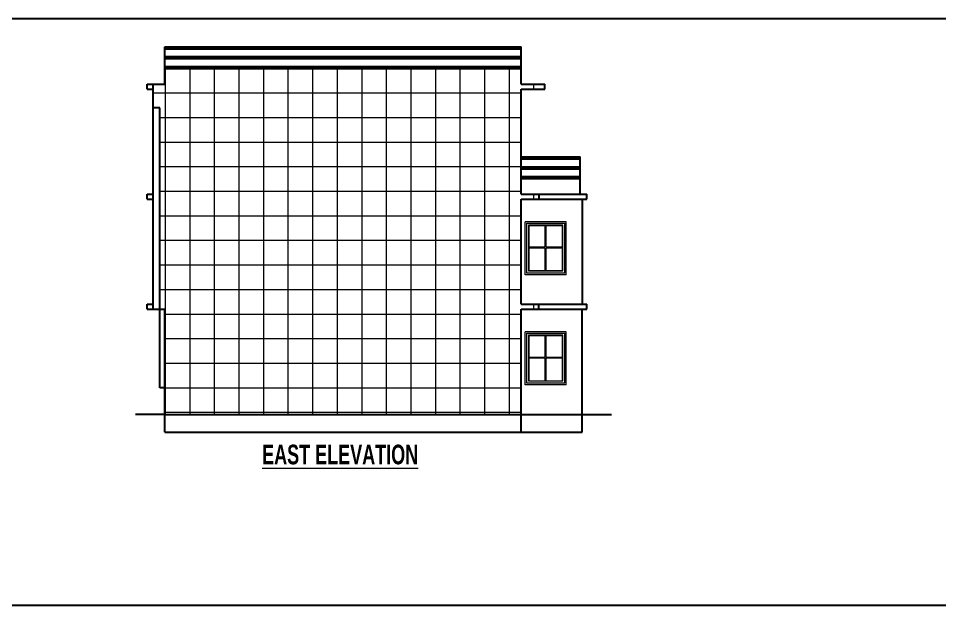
# Model space of a CAD drawing. Header units: inches. Extents: x -5096374 to -5070857, y -3259973 to -3243900.
# Drawn here: x -5080550 to -5079612, y -3259597 to -3258999 of the extents above; entities that cross this region are included whole.
import ezdxf

# ---------------------------------------------------------------- set-up
doc = ezdxf.new("R2010")
doc.units = ezdxf.units.IN
doc.header["$LTSCALE"] = 2
doc.header["$MEASUREMENT"] = 0
doc.linetypes.add('ACAD_ISO02W100', pattern=[15, 12, -3])
doc.layers.get('0').update_dxf_attribs({"linetype": 'CONTINUOUS'})
for name, color, linetype, lineweight in [('HATCH', 60, 'ACAD_ISO02W100', 13), ('Text-100.w', 254, 'CONTINUOUS', 9), ('window', 4, 'CONTINUOUS', 13)]:
    doc.layers.add(name, color=color, linetype=linetype, lineweight=lineweight)
doc.styles.add('Arial', font='arial.ttf', dxfattribs={"width": 0.8, "height": 12})

msp = doc.modelspace()

# ---------------------------------------------------------------- hatches: boundary and pattern name
at = {"layer": 'HATCH'}
h = msp.add_hatch(dxfattribs=at)
h.set_pattern_fill('ANSI37', color=256, scale=200, angle=45)
h.paths.add_polyline_path([(-5080038.03, -3259140.1), (-5080038.03, -3259071.1), (-5080014.03, -3259071.1), (-5080014.03, -3259066.1), (-5080038.03, -3259066.1), (-5080038.03, -3259050.1), (-5080400.63, -3259050.1), (-5080400.63, -3259066.1), (-5080412.63, -3259066.1), (-5080412.63, -3259090.1), (-5080405.63, -3259090.1), (-5080405.63, -3259295.1), (-5080400.63, -3259295.1), (-5080400.63, -3259402.1), (-5080038.03, -3259402.1), (-5080038.03, -3259295.1), (-5080020.03, -3259295.1), (-5080020.03, -3259290.1), (-5080038.03, -3259290.1), (-5080038.03, -3259183.1), (-5080020.03, -3259183.1), (-5080020.03, -3259178.1), (-5080038.03, -3259178.1)])

# ---------------------------------------------------------------- linework, layer by layer
at = {"ltscale": 0.5}
for p, q in [((-5080400.63, -3259028.1), (-5080038.03, -3259028.1)), ((-5080400.63, -3259066.1), (-5080400.63, -3259028.1)), ((-5080400.63, -3259030.1), (-5080038.03, -3259030.1)), ((-5080038.03, -3259066.1), (-5080038.03, -3259028.1)), ((-5080400.63, -3259038.1), (-5080038.03, -3259038.1)), ((-5080400.63, -3259040.1), (-5080038.03, -3259040.1)), ((-5080400.63, -3259048.1), (-5080038.03, -3259048.1)), ((-5080400.63, -3259050.1), (-5080038.03, -3259050.1)), ((-5080418.63, -3259066.1), (-5080400.63, -3259066.1)), ((-5080418.63, -3259071.1), (-5080418.63, -3259066.1)), ((-5080412.63, -3259178.1), (-5080412.63, -3259066.1)), ((-5080038.03, -3259066.1), (-5080014.03, -3259066.1)), ((-5080014.03, -3259071.1), (-5080014.03, -3259066.1)), ((-5080418.63, -3259071.1), (-5080412.63, -3259071.1)), ((-5080038.03, -3259178.1), (-5080038.03, -3259071.1)), ((-5080038.03, -3259071.1), (-5080014.03, -3259071.1)), ((-5080405.63, -3259090.1), (-5080412.63, -3259090.1)), ((-5080405.63, -3259375.1), (-5080405.63, -3259090.1)), ((-5080038.03, -3259140.1), (-5079978.1, -3259140.1)), ((-5080038.03, -3259178.1), (-5080038.03, -3259140.1)), ((-5080038.03, -3259142.1), (-5079978.1, -3259142.1)), ((-5079978.1, -3259178.1), (-5079978.1, -3259140.1)), ((-5080038.03, -3259150.1), (-5079978.1, -3259150.1)), ((-5080038.03, -3259152.1), (-5079978.1, -3259152.1)), ((-5080038.03, -3259160.1), (-5079978.1, -3259160.1)), ((-5080038.03, -3259162.1), (-5079978.1, -3259162.1)), ((-5080418.63, -3259178.1), (-5080412.63, -3259178.1)), ((-5080418.63, -3259183.1), (-5080418.63, -3259178.1)), ((-5080412.63, -3259295.1), (-5080412.63, -3259178.1)), ((-5080038.03, -3259178.1), (-5079971.35, -3259178.1)), ((-5080020.03, -3259178.1), (-5080020.03, -3259183.1)), ((-5079971.35, -3259183.1), (-5079971.35, -3259178.1)), ((-5080418.63, -3259183.1), (-5080412.63, -3259183.1)), ((-5080038.03, -3259290.1), (-5080038.03, -3259183.1)), ((-5080038.03, -3259183.1), (-5079971.35, -3259183.1)), ((-5079975.95, -3259183.1), (-5079975.95, -3259290.1)), ((-5080418.63, -3259290.1), (-5080412.63, -3259290.1)), ((-5080418.63, -3259295.1), (-5080418.63, -3259290.1)), ((-5080038.03, -3259290.1), (-5079971.35, -3259290.1)), ((-5080020.03, -3259295.1), (-5080020.03, -3259290.1)), ((-5079971.35, -3259295.1), (-5079971.35, -3259290.1)), ((-5080418.63, -3259295.1), (-5080400.63, -3259295.1)), ((-5080400.63, -3259402.1), (-5080400.63, -3259295.1)), ((-5080038.03, -3259402.1), (-5080038.03, -3259295.1)), ((-5080038.03, -3259295.1), (-5079971.35, -3259295.1)), ((-5079975.95, -3259402.1), (-5079975.95, -3259295.1)), ((-5080400.63, -3259375.1), (-5080405.63, -3259375.1)), ((-5080400.63, -3259402.1), (-5080430.63, -3259402.1)), ((-5080400.63, -3259402.1), (-5079975.95, -3259402.1)), ((-5080400.63, -3259420.1), (-5080400.63, -3259402.1)), ((-5080038.03, -3259420.1), (-5080038.03, -3259402.1)), ((-5079975.95, -3259402.1), (-5079945.95, -3259402.1)), ((-5079975.95, -3259420.1), (-5079975.95, -3259402.1)), ((-5080400.63, -3259420.1), (-5079975.95, -3259420.1))]:
    msp.add_line(p, q, dxfattribs=at)
msp.add_lwpolyline([(-5081464.67, -3258999.2), (-5077759.7, -3258999.2), (-5077759.7, -3259596.63), (-5081464.67, -3259596.63)], close=True, dxfattribs=at)
at = {"layer": 'window'}
for p, q in [((-5080034.1, -3259260.1), (-5080034.1, -3259206.1)), ((-5079992.1, -3259206.1), (-5080034.1, -3259206.1)), ((-5080032.6, -3259207.6), (-5079993.59, -3259207.6)), ((-5080032.6, -3259207.6), (-5080032.6, -3259258.1)), ((-5079993.59, -3259258.1), (-5079993.59, -3259207.6)), ((-5079992.1, -3259260.1), (-5079992.1, -3259206.1)), ((-5079995.59, -3259209.6), (-5080030.6, -3259209.6)), ((-5080030.6, -3259209.6), (-5080030.6, -3259256.1)), ((-5080030.35, -3259209.85), (-5080030.6, -3259209.6)), ((-5080030.35, -3259209.85), (-5080030.35, -3259255.85)), ((-5080030.35, -3259209.85), (-5079995.84, -3259209.85)), ((-5080013.84, -3259209.85), (-5080013.84, -3259232.05)), ((-5080012.84, -3259209.85), (-5080012.84, -3259232.05)), ((-5079995.84, -3259209.85), (-5079995.59, -3259209.6)), ((-5079995.84, -3259255.85), (-5079995.84, -3259209.85)), ((-5079995.59, -3259256.1), (-5079995.59, -3259209.6)), ((-5080013.84, -3259232.05), (-5080030.35, -3259232.05)), ((-5080013.84, -3259233.05), (-5080030.35, -3259233.05)), ((-5080013.84, -3259233.05), (-5080013.84, -3259255.85)), ((-5079995.84, -3259232.05), (-5080012.84, -3259232.05)), ((-5080012.84, -3259233.05), (-5080012.84, -3259255.85)), ((-5079995.84, -3259233.05), (-5080012.84, -3259233.05)), ((-5079992.1, -3259260.1), (-5080034.1, -3259260.1)), ((-5080032.6, -3259258.1), (-5079993.59, -3259258.1)), ((-5080030.35, -3259255.85), (-5080030.6, -3259256.1)), ((-5080030.6, -3259256.1), (-5079995.59, -3259256.1)), ((-5080030.35, -3259255.85), (-5079995.84, -3259255.85)), ((-5079995.59, -3259256.1), (-5079995.84, -3259255.85)), ((-5080034.1, -3259372.1), (-5080034.1, -3259318.1)), ((-5079992.1, -3259318.1), (-5080034.1, -3259318.1)), ((-5080032.6, -3259319.6), (-5079993.59, -3259319.6)), ((-5080032.6, -3259319.6), (-5080032.6, -3259370.1)), ((-5079993.59, -3259370.1), (-5079993.59, -3259319.6)), ((-5079992.1, -3259372.1), (-5079992.1, -3259318.1)), ((-5079995.59, -3259321.6), (-5080030.6, -3259321.6)), ((-5080030.6, -3259321.6), (-5080030.6, -3259368.1)), ((-5080030.35, -3259321.85), (-5080030.6, -3259321.6)), ((-5080030.35, -3259321.85), (-5080030.35, -3259367.85)), ((-5080030.35, -3259321.85), (-5079995.84, -3259321.85)), ((-5080013.84, -3259321.85), (-5080013.84, -3259344.05)), ((-5080012.84, -3259321.85), (-5080012.84, -3259344.05)), ((-5079995.84, -3259321.85), (-5079995.59, -3259321.6)), ((-5079995.84, -3259367.85), (-5079995.84, -3259321.85)), ((-5079995.59, -3259368.1), (-5079995.59, -3259321.6)), ((-5080013.84, -3259344.05), (-5080030.35, -3259344.05)), ((-5080013.84, -3259345.05), (-5080030.35, -3259345.05)), ((-5080013.84, -3259345.05), (-5080013.84, -3259367.85)), ((-5079995.84, -3259344.05), (-5080012.84, -3259344.05)), ((-5080012.84, -3259345.05), (-5080012.84, -3259367.85)), ((-5079995.84, -3259345.05), (-5080012.84, -3259345.05)), ((-5079992.1, -3259372.1), (-5080034.1, -3259372.1)), ((-5080032.6, -3259370.1), (-5079993.59, -3259370.1)), ((-5080030.35, -3259367.85), (-5080030.6, -3259368.1)), ((-5080030.6, -3259368.1), (-5079995.59, -3259368.1)), ((-5080030.35, -3259367.85), (-5079995.84, -3259367.85)), ((-5079995.59, -3259368.1), (-5079995.84, -3259367.85))]:
    msp.add_line(p, q, dxfattribs=at)

# ---------------------------------------------------------------- texts
at = {"layer": 'Text-100.w', "insert": (-5080224.78, -3259432.89), "char_height": 20, "width": 569.1024, "attachment_point": 2, "style": 'Arial'}
msp.add_mtext('\\A1;{\\fArial Narrow|b1|i0|c0|p34;\\L EAST ELEVATION}', dxfattribs=at)

doc.saveas('drawing.dxf')
